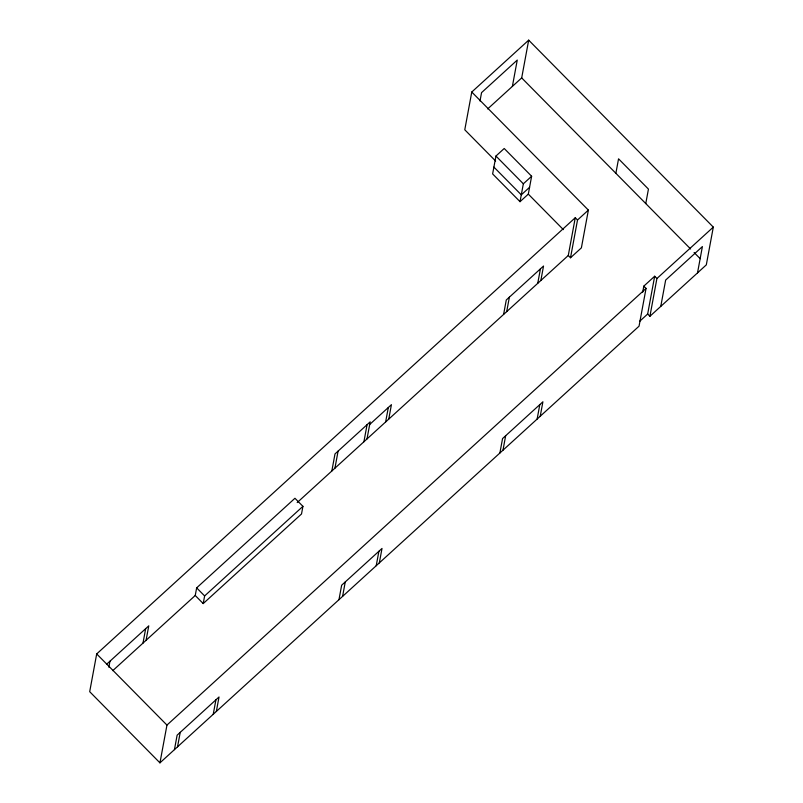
<?xml version="1.0" encoding="UTF-8"?>
<svg xmlns="http://www.w3.org/2000/svg" width="803" height="803" viewBox="0 0 803 803"><rect width="100%" height="100%" fill="white"/><g stroke="black" fill="none" stroke-linecap="round" stroke-linejoin="round"><path stroke-width="1.2" d="M575.269 217.733L568.273 255.505L570.511 257.773L577.518 220.012L575.269 217.733L96.691 653.933L89.695 691.694L159.948 762.85L639.047 326.179L646.054 288.418L643.805 286.149L654.676 276.242L656.914 278.521L649.918 316.282L647.67 314.013L654.676 276.242M108.847 667.223L109.961 661.2M142.984 643.123L145.664 628.659M146.086 640.292L148.766 625.838L106.859 664.031M159.948 762.85L166.954 725.089L646.054 288.418M195.239 595.495L196.655 587.866L294.952 498.272L302.932 506.342L301.516 513.97L203.209 603.575L195.239 595.495L112.771 670.656M174.442 749.651L177.122 735.187L219.028 696.984L216.348 711.448M203.209 603.575L204.624 595.936L302.932 506.342M177.543 746.82L180.223 732.356M213.237 714.279L215.927 699.814M331.83 471.01L334.992 453.936L370.173 421.866L367.011 438.94M334.931 468.179L338.093 451.105M363.91 441.77L367.071 424.697M338.966 599.69L341.646 585.226L382.007 548.449L379.327 562.903M342.59 596.388L345.27 581.924M385.631 421.966L388.321 407.502M388.742 419.136L391.422 404.672L369.691 424.476M376.216 565.734L378.896 551.27M649.918 316.282L706.309 264.88L713.305 227.119L528.685 40.15L471.773 92.024L464.776 129.785L495.622 161.022M480.003 100.997L481.559 92.626L517.252 60.084L512.374 86.403M495.943 156.043L492.63 173.92L520.033 201.673L528.314 194.125L531.626 176.248L504.214 148.495L495.943 156.043L523.345 183.797L520.033 201.673M487.662 108.927L521.689 77.911L528.685 40.15M503.601 314.445L506.281 299.981L543.531 266.034L540.851 280.498M506.703 311.614L509.383 297.15M499.878 453.033L502.558 438.568L542.908 401.791L540.228 416.255M502.979 450.202L505.659 435.738M537.749 283.318L540.429 268.864M537.127 419.086L539.807 404.622M471.773 92.024L588.378 210.105L581.382 247.866L570.511 257.773M615.871 173.287L618.551 158.823L648.443 189.106L645.763 203.571M642.681 292.242L643.805 286.149M660.779 306.375L665.657 280.066L702.394 246.581L697.516 272.9M523.345 183.797L531.626 176.248M529.578 187.3L521.298 194.838L493.895 167.084M577.518 220.012L588.378 210.105M297.19 502.578L568.273 255.505M656.914 278.521L713.305 227.119M639.519 321.441L647.67 314.013M521.689 77.911L690.61 248.98M694.103 252.513L700.206 258.696M528.314 194.125L563.365 229.628M196.655 587.866L204.624 595.936M96.691 653.933L166.954 725.089"/></g></svg>
